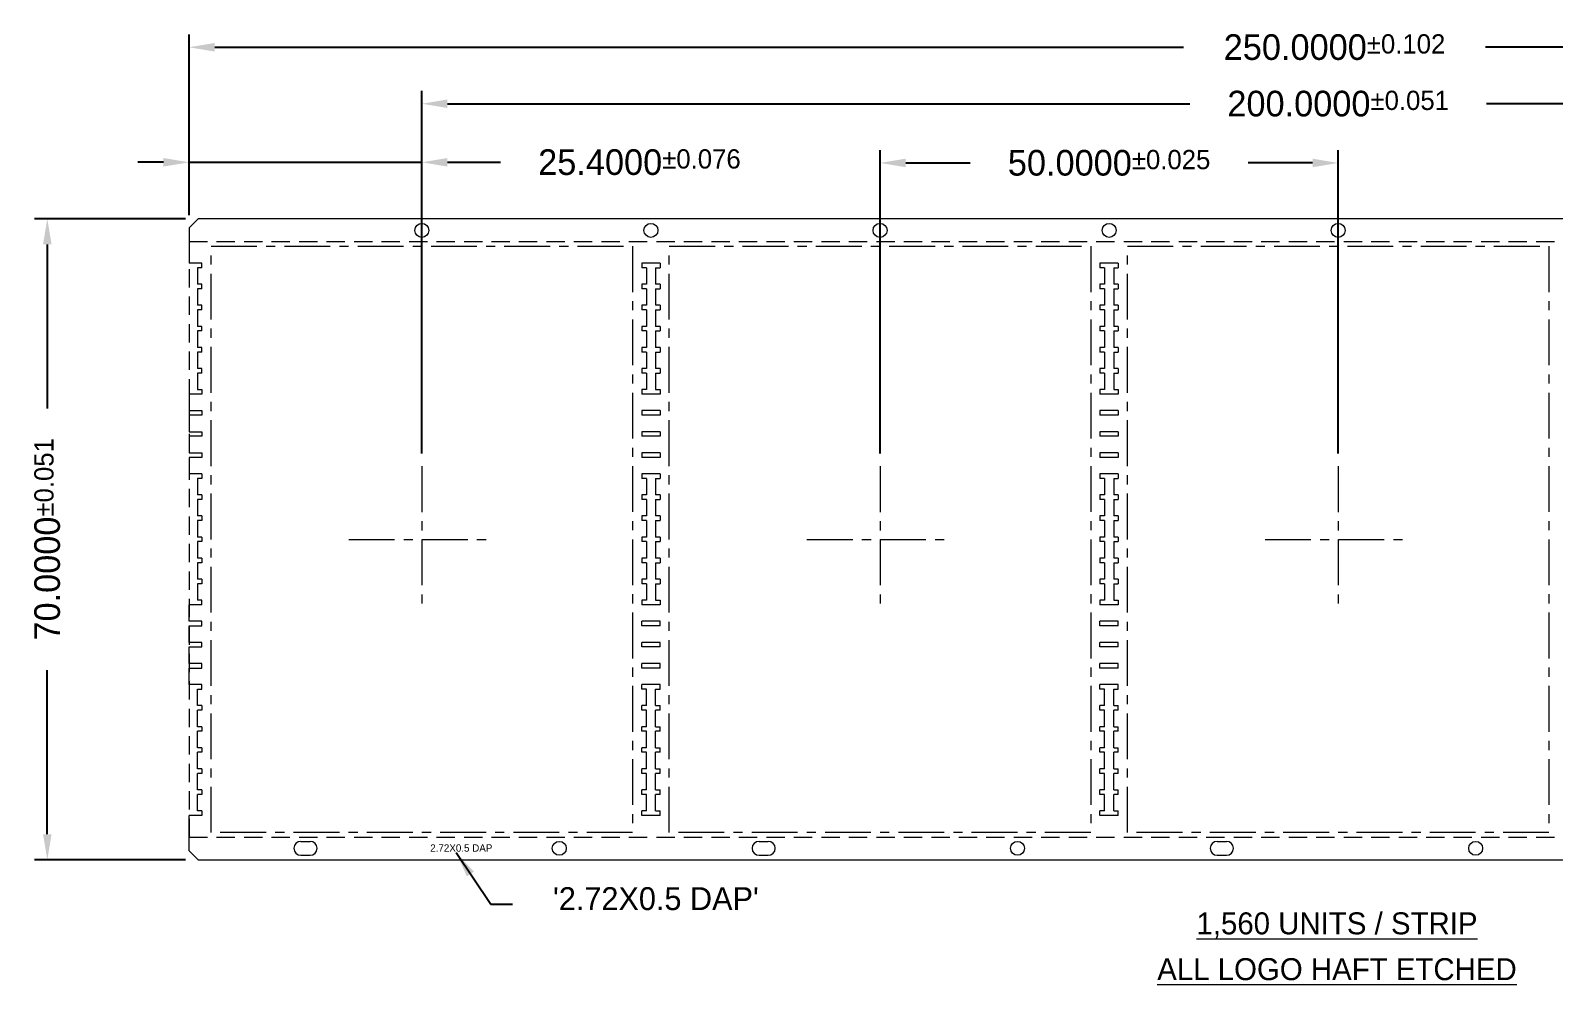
# Model space of a CAD drawing. Extents: x -228.5 to -155.7, y -30.9 to -2.2.
# Drawn here: x -228.52 to -186.96, y -28.28 to -2.24 of the extents above; entities that cross this region are included whole.
import ezdxf

# ---------------------------------------------------------------- set-up
doc = ezdxf.new("R2010")
doc.units = 0
doc.header["$MEASUREMENT"] = 0
doc.linetypes.add('CENTER', pattern=[2, 1.25, -0.25, 0.25, -0.25])
doc.linetypes.add('HIDDEN', pattern=[0.375, 0.25, -0.125])
for name, color, linetype, lineweight in [('Center', 1, 'Continuous', 5), ('Dim', 7, 'Continuous', 5), ('Haft_etch', 4, 'Continuous', 5), ('LF', 7, 'Continuous', 13), ('Mold', 5, 'Continuous', 15), ('Tape', 2, 'Continuous', 15)]:
    doc.layers.add(name, color=color, linetype=linetype, lineweight=lineweight)
doc.styles.get("Standard").update_dxf_attribs({"font": ''})
doc.styles.get('Standard').set_extended_font_data('SWRomns')
doc.dimstyles.new('0.25x', dxfattribs={"dimtxt": 0.7, "dimasz": 0.7, "dimexe": 0.35, "dimexo": 0.35, "dimgap": 0.35, "dimtad": 0, "dimdec": 4, "dimlfac": 4, "dimzin": 0, "dimdsep": 46, "dimtxsty": 'Standard', "dimcen": 0, "dimadec": 0, "dimazin": 0, "dimtfac": 1, "dimtdec": 4, "dimtmove": 0, "dimatfit": 1, "dimfxl": 1, "dimtolj": 1, "dimtzin": 0, "dimarcsym": 0})

# ---------------------------------------------------------------- blocks, each defined once
blk = doc.blocks.new('*D0')
at = {"layer": 'Defpoints', "color": 0, "transparency": 16777216}
for p in [(140.077, 134.887), (135.959, 117.387), (140.077, 117.387)]:
    blk.add_point(p, dxfattribs=at)
at = {"layer": 'Dim', "color": 0, "lineweight": -2, "transparency": 16777216}
for p, q in [((139.727, 134.887), (135.609, 134.887)), ((135.959, 134.187), (135.959, 129.708)), ((135.959, 118.087), (135.959, 122.565)), ((139.727, 117.387), (135.609, 117.387))]:
    blk.add_line(p, q, dxfattribs=at)
at = {"layer": 'Dim', "color": 0, "transparency": 16777216}
for points in [[(135.842, 134.187), (136.075, 134.187), (135.959, 134.887)], [(135.842, 118.087), (136.075, 118.087), (135.959, 117.387)]]:
    blk.add_solid(points, dxfattribs=at)
at = {"layer": 'Dim', "color": 0, "transparency": 16777216, "insert": (135.959, 126.137), "char_height": 0.7, "attachment_point": 5, "rotation": 90}
blk.add_mtext('\\A2;70.0000{\\H0.525000;±0.051}', dxfattribs=at)
blk = doc.blocks.new('*D1')
at = {"layer": 'Defpoints', "color": 0, "transparency": 16777216}
for p in [(146.177, 136.427), (139.827, 134.637), (146.177, 134.569)]:
    blk.add_point(p, dxfattribs=at)
at = {"layer": 'Dim', "color": 0, "lineweight": -2, "transparency": 16777216}
for p, q in [((139.827, 134.987), (139.827, 136.777)), ((146.177, 134.919), (146.177, 136.777)), ((139.127, 136.427), (138.427, 136.427)), ((139.827, 136.427), (146.177, 136.427)), ((146.877, 136.427), (148.319, 136.427))]:
    blk.add_line(p, q, dxfattribs=at)
at = {"layer": 'Dim', "color": 0, "transparency": 16777216}
for points in [[(139.127, 136.544), (139.127, 136.31), (139.827, 136.427)], [(146.877, 136.544), (146.877, 136.31), (146.177, 136.427)]]:
    blk.add_solid(points, dxfattribs=at)
at = {"layer": 'Dim', "color": 0, "transparency": 16777216, "insert": (152.114, 136.427), "char_height": 0.7, "attachment_point": 5}
blk.add_mtext('\\A2;25.4000{\\H0.525000;±0.076}', dxfattribs=at)
blk = doc.blocks.new('*D2')
at = {"layer": 'Defpoints', "color": 0, "transparency": 16777216}
for p in [(196.177, 138.025), (146.177, 128.133), (196.177, 128.133)]:
    blk.add_point(p, dxfattribs=at)
at = {"layer": 'Dim', "color": 0, "lineweight": -2, "transparency": 16777216}
for p, q in [((146.177, 128.483), (146.177, 138.375)), ((196.177, 128.483), (196.177, 138.375)), ((146.877, 138.025), (167.132, 138.025)), ((195.477, 138.025), (175.223, 138.025))]:
    blk.add_line(p, q, dxfattribs=at)
at = {"layer": 'Dim', "color": 0, "transparency": 16777216}
for points in [[(146.877, 138.142), (146.877, 137.908), (146.177, 138.025)], [(195.477, 138.142), (195.477, 137.908), (196.177, 138.025)]]:
    blk.add_solid(points, dxfattribs=at)
at = {"layer": 'Dim', "color": 0, "transparency": 16777216, "insert": (171.177, 138.025), "char_height": 0.7, "attachment_point": 5}
blk.add_mtext('\\A2;200.0000{\\H0.525000;±0.051}', dxfattribs=at)
blk = doc.blocks.new('*D3')
at = {"layer": 'Defpoints', "color": 0, "transparency": 16777216}
for p in [(171.177, 136.409), (158.677, 128.133), (171.177, 128.133)]:
    blk.add_point(p, dxfattribs=at)
at = {"layer": 'Dim', "color": 0, "lineweight": -2, "transparency": 16777216}
for p, q in [((158.677, 128.483), (158.677, 136.759)), ((171.177, 128.483), (171.177, 136.759)), ((159.377, 136.409), (161.134, 136.409)), ((170.477, 136.409), (168.721, 136.409))]:
    blk.add_line(p, q, dxfattribs=at)
at = {"layer": 'Dim', "color": 0, "transparency": 16777216}
for points in [[(159.377, 136.526), (159.377, 136.292), (158.677, 136.409)], [(170.477, 136.526), (170.477, 136.292), (171.177, 136.409)]]:
    blk.add_solid(points, dxfattribs=at)
at = {"layer": 'Dim', "color": 0, "transparency": 16777216, "insert": (164.927, 136.409), "char_height": 0.7, "attachment_point": 5}
blk.add_mtext('\\A2;50.0000{\\H0.525000;±0.025}', dxfattribs=at)
blk = doc.blocks.new('*D4')
at = {"layer": 'Defpoints', "color": 0, "transparency": 16777216}
for p in [(202.327, 139.566), (139.827, 134.637), (202.327, 134.637)]:
    blk.add_point(p, dxfattribs=at)
at = {"layer": 'Dim', "color": 0, "lineweight": -2, "transparency": 16777216}
for p, q in [((139.827, 134.987), (139.827, 139.916)), ((202.327, 134.987), (202.327, 139.916)), ((140.527, 139.566), (166.96, 139.566)), ((201.627, 139.566), (175.195, 139.566))]:
    blk.add_line(p, q, dxfattribs=at)
at = {"layer": 'Dim', "color": 0, "transparency": 16777216}
for points in [[(140.527, 139.683), (140.527, 139.449), (139.827, 139.566)], [(201.627, 139.683), (201.627, 139.449), (202.327, 139.566)]]:
    blk.add_solid(points, dxfattribs=at)
at = {"layer": 'Dim', "color": 0, "transparency": 16777216, "insert": (171.077, 139.566), "char_height": 0.7, "attachment_point": 5}
blk.add_mtext('\\A2;250.0000{\\H0.525000;±0.102}', dxfattribs=at)

msp = doc.modelspace()

# ---------------------------------------------------------------- linework, layer by layer
at = {"layer": 'Center', "linetype": 'CENTER'}
for p, q in [((-217.837186, -14.13134), (-217.837186, -18.122886)), ((-205.337186, -14.13134), (-205.337186, -18.122886)), ((-192.837186, -14.13134), (-192.837186, -18.122886)), ((-219.832959, -16.127113), (-215.841413, -16.127113)), ((-207.332959, -16.127113), (-203.341413, -16.127113)), ((-194.832959, -16.127113), (-190.841413, -16.127113))]:
    msp.add_line(p, q, dxfattribs=at)
at = {"layer": 'LF'}
for p, q in [((-224.187186, -7.627113), (-223.937186, -7.377113)), ((-161.937186, -7.377113), (-223.937186, -7.377113)), ((-224.187186, -7.627113), (-224.187186, -8.589613)), ((-223.837186, -8.589613), (-224.187186, -8.589613)), ((-223.837186, -8.714613), (-223.962186, -8.714613)), ((-223.962186, -8.714613), (-223.962186, -9.164613)), ((-223.837186, -8.714613), (-223.837186, -8.589613)), ((-211.337186, -8.589613), (-211.837186, -8.589613)), ((-211.837186, -8.589613), (-211.837186, -8.714613)), ((-211.712186, -8.714613), (-211.837186, -8.714613)), ((-211.712186, -8.714613), (-211.712186, -9.164613)), ((-211.462186, -8.714613), (-211.462186, -9.164613)), ((-211.462186, -8.714613), (-211.337186, -8.714613)), ((-211.337186, -8.589613), (-211.337186, -8.714613)), ((-198.837186, -8.589613), (-199.337186, -8.589613)), ((-199.337186, -8.589613), (-199.337186, -8.714613)), ((-199.212186, -8.714613), (-199.337186, -8.714613)), ((-199.212186, -8.714613), (-199.212186, -9.164613)), ((-198.962186, -8.714613), (-198.962186, -9.164613)), ((-198.962186, -8.714613), (-198.837186, -8.714613)), ((-198.837186, -8.589613), (-198.837186, -8.714613)), ((-223.837186, -9.164613), (-223.962186, -9.164613)), ((-223.962186, -9.289613), (-223.962186, -9.739613)), ((-223.837186, -9.289613), (-223.962186, -9.289613)), ((-223.837186, -9.289613), (-223.837186, -9.164613)), ((-211.712186, -9.164613), (-211.837186, -9.164613)), ((-211.837186, -9.164613), (-211.837186, -9.289613)), ((-211.712186, -9.289613), (-211.837186, -9.289613)), ((-211.712186, -9.289613), (-211.712186, -9.739613)), ((-211.337186, -9.164613), (-211.462186, -9.164613)), ((-211.462186, -9.289613), (-211.462186, -9.739613)), ((-211.462186, -9.289613), (-211.337186, -9.289613)), ((-211.337186, -9.164613), (-211.337186, -9.289613)), ((-199.212186, -9.164613), (-199.337186, -9.164613)), ((-199.337186, -9.164613), (-199.337186, -9.289613)), ((-199.212186, -9.289613), (-199.337186, -9.289613)), ((-199.212186, -9.289613), (-199.212186, -9.739613)), ((-198.837186, -9.164613), (-198.962186, -9.164613)), ((-198.962186, -9.289613), (-198.962186, -9.739613)), ((-198.962186, -9.289613), (-198.837186, -9.289613)), ((-198.837186, -9.164613), (-198.837186, -9.289613)), ((-223.837186, -9.739613), (-223.962186, -9.739613)), ((-223.962186, -9.864613), (-223.962186, -10.314613)), ((-223.837186, -9.864613), (-223.962186, -9.864613)), ((-223.837186, -9.864613), (-223.837186, -9.739613)), ((-211.712186, -9.739613), (-211.837186, -9.739613)), ((-211.837186, -9.739613), (-211.837186, -9.864613)), ((-211.712186, -9.864613), (-211.837186, -9.864613)), ((-211.712186, -9.864613), (-211.712186, -10.314613)), ((-211.337186, -9.739613), (-211.462186, -9.739613)), ((-211.462186, -9.864613), (-211.462186, -10.314613)), ((-211.462186, -9.864613), (-211.337186, -9.864613)), ((-211.337186, -9.739613), (-211.337186, -9.864613)), ((-199.212186, -9.739613), (-199.337186, -9.739613)), ((-199.337186, -9.739613), (-199.337186, -9.864613)), ((-199.212186, -9.864613), (-199.337186, -9.864613)), ((-199.212186, -9.864613), (-199.212186, -10.314613)), ((-198.837186, -9.739613), (-198.962186, -9.739613)), ((-198.962186, -9.864613), (-198.962186, -10.314613)), ((-198.962186, -9.864613), (-198.837186, -9.864613)), ((-198.837186, -9.739613), (-198.837186, -9.864613)), ((-223.837186, -10.314613), (-223.962186, -10.314613)), ((-223.837186, -10.439613), (-223.837186, -10.314613)), ((-211.712186, -10.314613), (-211.837186, -10.314613)), ((-211.837186, -10.314613), (-211.837186, -10.439613)), ((-211.337186, -10.314613), (-211.462186, -10.314613)), ((-211.337186, -10.314613), (-211.337186, -10.439613)), ((-199.212186, -10.314613), (-199.337186, -10.314613)), ((-199.337186, -10.314613), (-199.337186, -10.439613)), ((-198.837186, -10.314613), (-198.962186, -10.314613)), ((-198.837186, -10.314613), (-198.837186, -10.439613)), ((-223.962186, -10.439613), (-223.962186, -10.889613)), ((-223.837186, -10.439613), (-223.962186, -10.439613)), ((-211.712186, -10.439613), (-211.837186, -10.439613)), ((-211.712186, -10.439613), (-211.712186, -10.889613)), ((-211.462186, -10.439613), (-211.462186, -10.889613)), ((-211.462186, -10.439613), (-211.337186, -10.439613)), ((-199.212186, -10.439613), (-199.337186, -10.439613)), ((-199.212186, -10.439613), (-199.212186, -10.889613)), ((-198.962186, -10.439613), (-198.962186, -10.889613)), ((-198.962186, -10.439613), (-198.837186, -10.439613)), ((-223.837186, -10.889613), (-223.962186, -10.889613)), ((-223.962186, -11.014613), (-223.962186, -11.464613)), ((-223.837186, -11.014613), (-223.962186, -11.014613)), ((-223.837186, -11.014613), (-223.837186, -10.889613)), ((-211.712186, -10.889613), (-211.837186, -10.889613)), ((-211.837186, -10.889613), (-211.837186, -11.014613)), ((-211.712186, -11.014613), (-211.837186, -11.014613)), ((-211.712186, -11.014613), (-211.712186, -11.464613)), ((-211.337186, -10.889613), (-211.462186, -10.889613)), ((-211.462186, -11.014613), (-211.462186, -11.464613)), ((-211.462186, -11.014613), (-211.337186, -11.014613)), ((-211.337186, -10.889613), (-211.337186, -11.014613)), ((-199.212186, -10.889613), (-199.337186, -10.889613)), ((-199.337186, -10.889613), (-199.337186, -11.014613)), ((-199.212186, -11.014613), (-199.337186, -11.014613)), ((-199.212186, -11.014613), (-199.212186, -11.464613)), ((-198.837186, -10.889613), (-198.962186, -10.889613)), ((-198.962186, -11.014613), (-198.962186, -11.464613)), ((-198.962186, -11.014613), (-198.837186, -11.014613)), ((-198.837186, -10.889613), (-198.837186, -11.014613)), ((-223.837186, -11.464613), (-223.962186, -11.464613)), ((-223.962186, -11.589613), (-223.962186, -12.039613)), ((-223.837186, -11.589613), (-223.962186, -11.589613)), ((-223.837186, -11.589613), (-223.837186, -11.464613)), ((-211.712186, -11.464613), (-211.837186, -11.464613)), ((-211.837186, -11.464613), (-211.837186, -11.589613)), ((-211.712186, -11.589613), (-211.837186, -11.589613)), ((-211.712186, -11.589613), (-211.712186, -12.039613)), ((-211.337186, -11.464613), (-211.462186, -11.464613)), ((-211.462186, -11.589613), (-211.462186, -12.039613)), ((-211.462186, -11.589613), (-211.337186, -11.589613)), ((-211.337186, -11.464613), (-211.337186, -11.589613)), ((-199.212186, -11.464613), (-199.337186, -11.464613)), ((-199.337186, -11.464613), (-199.337186, -11.589613)), ((-199.212186, -11.589613), (-199.337186, -11.589613)), ((-199.212186, -11.589613), (-199.212186, -12.039613)), ((-198.837186, -11.464613), (-198.962186, -11.464613)), ((-198.962186, -11.589613), (-198.962186, -12.039613)), ((-198.962186, -11.589613), (-198.837186, -11.589613)), ((-198.837186, -11.464613), (-198.837186, -11.589613)), ((-223.962186, -12.039613), (-223.837186, -12.039613)), ((-223.837186, -12.039613), (-223.837186, -12.164613)), ((-211.712186, -12.039613), (-211.837186, -12.039613)), ((-211.837186, -12.039613), (-211.837186, -12.164613)), ((-211.462186, -12.039613), (-211.337186, -12.039613)), ((-211.337186, -12.039613), (-211.337186, -12.164613)), ((-199.212186, -12.039613), (-199.337186, -12.039613)), ((-199.337186, -12.039613), (-199.337186, -12.164613)), ((-198.962186, -12.039613), (-198.837186, -12.039613)), ((-198.837186, -12.039613), (-198.837186, -12.164613)), ((-223.837186, -12.164613), (-224.187186, -12.164613)), ((-224.187186, -12.164613), (-224.187186, -12.614613)), ((-211.337186, -12.164613), (-211.837186, -12.164613)), ((-198.837186, -12.164613), (-199.337186, -12.164613)), ((-224.187186, -12.614613), (-223.837186, -12.614613)), ((-224.187186, -12.739613), (-224.187186, -13.189613)), ((-223.837186, -12.739613), (-224.187186, -12.739613)), ((-223.837186, -12.614613), (-223.837186, -12.739613)), ((-211.337186, -12.614613), (-211.837186, -12.614613)), ((-211.837186, -12.614613), (-211.837186, -12.739613)), ((-211.337186, -12.739613), (-211.837186, -12.739613)), ((-211.337186, -12.614613), (-211.337186, -12.739613)), ((-198.837186, -12.614613), (-199.337186, -12.614613)), ((-199.337186, -12.614613), (-199.337186, -12.739613)), ((-198.837186, -12.739613), (-199.337186, -12.739613)), ((-198.837186, -12.614613), (-198.837186, -12.739613)), ((-224.187186, -13.189613), (-223.837186, -13.189613)), ((-223.837186, -13.189613), (-223.837186, -13.314613)), ((-211.337186, -13.189613), (-211.837186, -13.189613)), ((-211.837186, -13.189613), (-211.837186, -13.314613)), ((-211.337186, -13.189613), (-211.337186, -13.314613)), ((-198.837186, -13.189613), (-199.337186, -13.189613)), ((-199.337186, -13.189613), (-199.337186, -13.314613)), ((-198.837186, -13.189613), (-198.837186, -13.314613)), ((-224.187186, -13.314613), (-224.187186, -13.764613)), ((-223.837186, -13.314613), (-224.187186, -13.314613)), ((-211.337186, -13.314613), (-211.837186, -13.314613)), ((-198.837186, -13.314613), (-199.337186, -13.314613)), ((-224.187186, -13.764613), (-223.837186, -13.764613)), ((-224.187186, -13.889613), (-224.187186, -14.339613)), ((-223.837186, -13.889613), (-224.187186, -13.889613)), ((-223.837186, -13.764613), (-223.837186, -13.889613)), ((-211.337186, -13.764613), (-211.837186, -13.764613)), ((-211.837186, -13.764613), (-211.837186, -13.889613)), ((-211.337186, -13.889613), (-211.837186, -13.889613)), ((-211.337186, -13.764613), (-211.337186, -13.889613)), ((-198.837186, -13.764613), (-199.337186, -13.764613)), ((-199.337186, -13.764613), (-199.337186, -13.889613)), ((-198.837186, -13.889613), (-199.337186, -13.889613)), ((-198.837186, -13.764613), (-198.837186, -13.889613)), ((-223.837186, -14.339613), (-224.187186, -14.339613)), ((-223.962186, -14.464613), (-223.962186, -14.914613)), ((-223.837186, -14.464613), (-223.962186, -14.464613)), ((-223.837186, -14.339613), (-223.837186, -14.464613)), ((-211.337186, -14.339613), (-211.837186, -14.339613)), ((-211.837186, -14.339613), (-211.837186, -14.464613)), ((-211.712186, -14.464613), (-211.837186, -14.464613)), ((-211.712186, -14.464613), (-211.712186, -14.914613)), ((-211.462186, -14.464613), (-211.462186, -14.914613)), ((-211.462186, -14.464613), (-211.337186, -14.464613)), ((-211.337186, -14.339613), (-211.337186, -14.464613)), ((-198.837186, -14.339613), (-199.337186, -14.339613)), ((-199.337186, -14.339613), (-199.337186, -14.464613)), ((-199.212186, -14.464613), (-199.337186, -14.464613)), ((-199.212186, -14.464613), (-199.212186, -14.914613)), ((-198.962186, -14.464613), (-198.962186, -14.914613)), ((-198.962186, -14.464613), (-198.837186, -14.464613)), ((-198.837186, -14.339613), (-198.837186, -14.464613)), ((-223.837186, -14.914613), (-223.962186, -14.914613)), ((-223.837186, -14.914613), (-223.837186, -15.039613)), ((-211.712186, -14.914613), (-211.837186, -14.914613)), ((-211.837186, -14.914613), (-211.837186, -15.039613)), ((-211.337186, -14.914613), (-211.462186, -14.914613)), ((-211.337186, -14.914613), (-211.337186, -15.039613)), ((-199.212186, -14.914613), (-199.337186, -14.914613)), ((-199.337186, -14.914613), (-199.337186, -15.039613)), ((-198.837186, -14.914613), (-198.962186, -14.914613)), ((-198.837186, -14.914613), (-198.837186, -15.039613)), ((-223.962186, -15.039613), (-223.962186, -15.489613)), ((-223.837186, -15.039613), (-223.962186, -15.039613)), ((-211.712186, -15.039613), (-211.837186, -15.039613)), ((-211.712186, -15.039613), (-211.712186, -15.489613)), ((-211.462186, -15.039613), (-211.462186, -15.489613)), ((-211.462186, -15.039613), (-211.337186, -15.039613)), ((-199.212186, -15.039613), (-199.337186, -15.039613)), ((-199.212186, -15.039613), (-199.212186, -15.489613)), ((-198.962186, -15.039613), (-198.962186, -15.489613)), ((-198.962186, -15.039613), (-198.837186, -15.039613)), ((-223.837186, -15.489613), (-223.962186, -15.489613)), ((-223.962186, -15.614613), (-223.962186, -16.064613)), ((-223.837186, -15.614613), (-223.962186, -15.614613)), ((-223.837186, -15.489613), (-223.837186, -15.614613)), ((-211.712186, -15.489613), (-211.837186, -15.489613)), ((-211.837186, -15.489613), (-211.837186, -15.614613)), ((-211.712186, -15.614613), (-211.837186, -15.614613)), ((-211.712186, -15.614613), (-211.712186, -16.064613)), ((-211.337186, -15.489613), (-211.462186, -15.489613)), ((-211.462186, -15.614613), (-211.462186, -16.064613)), ((-211.462186, -15.614613), (-211.337186, -15.614613)), ((-211.337186, -15.489613), (-211.337186, -15.614613)), ((-199.212186, -15.489613), (-199.337186, -15.489613)), ((-199.337186, -15.489613), (-199.337186, -15.614613)), ((-199.212186, -15.614613), (-199.337186, -15.614613)), ((-199.212186, -15.614613), (-199.212186, -16.064613)), ((-198.837186, -15.489613), (-198.962186, -15.489613)), ((-198.962186, -15.614613), (-198.962186, -16.064613)), ((-198.962186, -15.614613), (-198.837186, -15.614613)), ((-198.837186, -15.489613), (-198.837186, -15.614613)), ((-223.837186, -16.064613), (-223.962186, -16.064613)), ((-223.962186, -16.189613), (-223.962186, -16.639613)), ((-223.837186, -16.189613), (-223.962186, -16.189613)), ((-223.837186, -16.064613), (-223.837186, -16.189613)), ((-211.712186, -16.064613), (-211.837186, -16.064613)), ((-211.837186, -16.064613), (-211.837186, -16.189613)), ((-211.712186, -16.189613), (-211.837186, -16.189613)), ((-211.712186, -16.189613), (-211.712186, -16.639613)), ((-211.337186, -16.064613), (-211.462186, -16.064613)), ((-211.462186, -16.189613), (-211.462186, -16.639613)), ((-211.462186, -16.189613), (-211.337186, -16.189613)), ((-211.337186, -16.064613), (-211.337186, -16.189613)), ((-199.212186, -16.064613), (-199.337186, -16.064613)), ((-199.337186, -16.064613), (-199.337186, -16.189613)), ((-199.212186, -16.189613), (-199.337186, -16.189613)), ((-199.212186, -16.189613), (-199.212186, -16.639613)), ((-198.837186, -16.064613), (-198.962186, -16.064613)), ((-198.962186, -16.189613), (-198.962186, -16.639613)), ((-198.962186, -16.189613), (-198.837186, -16.189613)), ((-198.837186, -16.064613), (-198.837186, -16.189613)), ((-223.837186, -16.639613), (-223.962186, -16.639613)), ((-223.962186, -16.764613), (-223.962186, -17.214613)), ((-223.837186, -16.764613), (-223.962186, -16.764613)), ((-223.837186, -16.639613), (-223.837186, -16.764613)), ((-211.712186, -16.639613), (-211.837186, -16.639613)), ((-211.837186, -16.639613), (-211.837186, -16.764613)), ((-211.712186, -16.764613), (-211.837186, -16.764613)), ((-211.712186, -16.764613), (-211.712186, -17.214613)), ((-211.337186, -16.639613), (-211.462186, -16.639613)), ((-211.462186, -16.764613), (-211.462186, -17.214613)), ((-211.462186, -16.764613), (-211.337186, -16.764613)), ((-211.337186, -16.639613), (-211.337186, -16.764613)), ((-199.212186, -16.639613), (-199.337186, -16.639613)), ((-199.337186, -16.639613), (-199.337186, -16.764613)), ((-199.212186, -16.764613), (-199.337186, -16.764613)), ((-199.212186, -16.764613), (-199.212186, -17.214613)), ((-198.837186, -16.639613), (-198.962186, -16.639613)), ((-198.962186, -16.764613), (-198.962186, -17.214613)), ((-198.962186, -16.764613), (-198.837186, -16.764613)), ((-198.837186, -16.639613), (-198.837186, -16.764613)), ((-223.837186, -17.214613), (-223.962186, -17.214613)), ((-223.837186, -17.339613), (-223.962186, -17.339613)), ((-223.962186, -17.339613), (-223.962186, -17.789613)), ((-223.837186, -17.214613), (-223.837186, -17.339613)), ((-211.712186, -17.214613), (-211.837186, -17.214613)), ((-211.837186, -17.214613), (-211.837186, -17.339613)), ((-211.712186, -17.339613), (-211.837186, -17.339613)), ((-211.712186, -17.339613), (-211.712186, -17.789613)), ((-211.337186, -17.214613), (-211.462186, -17.214613)), ((-211.462186, -17.339613), (-211.462186, -17.789613)), ((-211.462186, -17.339613), (-211.337186, -17.339613)), ((-211.337186, -17.214613), (-211.337186, -17.339613)), ((-199.212186, -17.214613), (-199.337186, -17.214613)), ((-199.337186, -17.214613), (-199.337186, -17.339613)), ((-199.212186, -17.339613), (-199.337186, -17.339613)), ((-199.212186, -17.339613), (-199.212186, -17.789613)), ((-198.837186, -17.214613), (-198.962186, -17.214613)), ((-198.962186, -17.339613), (-198.962186, -17.789613)), ((-198.962186, -17.339613), (-198.837186, -17.339613)), ((-198.837186, -17.214613), (-198.837186, -17.339613)), ((-223.837186, -17.789613), (-223.962186, -17.789613)), ((-223.837186, -17.914613), (-223.837186, -17.789613)), ((-211.712186, -17.789613), (-211.837186, -17.789613)), ((-211.837186, -17.789613), (-211.837186, -17.914613)), ((-211.462186, -17.789613), (-211.337186, -17.789613)), ((-211.337186, -17.789613), (-211.337186, -17.914613)), ((-199.212186, -17.789613), (-199.337186, -17.789613)), ((-199.337186, -17.789613), (-199.337186, -17.914613)), ((-198.962186, -17.789613), (-198.837186, -17.789613)), ((-198.837186, -17.789613), (-198.837186, -17.914613)), ((-223.837186, -17.914613), (-224.187186, -17.914613)), ((-224.187186, -18.364613), (-224.187186, -17.914613)), ((-211.337186, -17.914613), (-211.837186, -17.914613)), ((-198.837186, -17.914613), (-199.337186, -17.914613)), ((-223.837186, -18.364613), (-224.187186, -18.364613)), ((-224.187186, -18.489613), (-223.837186, -18.489613)), ((-224.187186, -18.939613), (-224.187186, -18.489613)), ((-223.837186, -18.489613), (-223.837186, -18.364613)), ((-211.337186, -18.364613), (-211.837186, -18.364613)), ((-211.837186, -18.489613), (-211.837186, -18.364613)), ((-211.337186, -18.489613), (-211.837186, -18.489613)), ((-211.337186, -18.489613), (-211.337186, -18.364613)), ((-198.837186, -18.364613), (-199.337186, -18.364613)), ((-199.337186, -18.489613), (-199.337186, -18.364613)), ((-198.837186, -18.489613), (-199.337186, -18.489613)), ((-198.837186, -18.489613), (-198.837186, -18.364613)), ((-223.837186, -18.939613), (-224.187186, -18.939613)), ((-224.187186, -19.514613), (-224.187186, -19.064613)), ((-224.187186, -19.064613), (-223.837186, -19.064613)), ((-223.837186, -19.064613), (-223.837186, -18.939613)), ((-211.337186, -18.939613), (-211.837186, -18.939613)), ((-211.837186, -19.064613), (-211.837186, -18.939613)), ((-211.337186, -19.064613), (-211.837186, -19.064613)), ((-211.337186, -19.064613), (-211.337186, -18.939613)), ((-198.837186, -18.939613), (-199.337186, -18.939613)), ((-199.337186, -19.064613), (-199.337186, -18.939613)), ((-198.837186, -19.064613), (-199.337186, -19.064613)), ((-198.837186, -19.064613), (-198.837186, -18.939613)), ((-223.837186, -19.514613), (-224.187186, -19.514613)), ((-223.837186, -19.639613), (-223.837186, -19.514613)), ((-211.337186, -19.514613), (-211.837186, -19.514613)), ((-211.837186, -19.639613), (-211.837186, -19.514613)), ((-211.337186, -19.639613), (-211.337186, -19.514613)), ((-198.837186, -19.514613), (-199.337186, -19.514613)), ((-199.337186, -19.639613), (-199.337186, -19.514613)), ((-198.837186, -19.639613), (-198.837186, -19.514613)), ((-224.187186, -19.639613), (-223.837186, -19.639613)), ((-224.187186, -20.089613), (-224.187186, -19.639613)), ((-211.337186, -19.639613), (-211.837186, -19.639613)), ((-198.837186, -19.639613), (-199.337186, -19.639613)), ((-223.837186, -20.089613), (-224.187186, -20.089613)), ((-223.962186, -20.664613), (-223.962186, -20.214613)), ((-223.962186, -20.214613), (-223.837186, -20.214613)), ((-223.837186, -20.214613), (-223.837186, -20.089613)), ((-211.337186, -20.089613), (-211.837186, -20.089613)), ((-211.837186, -20.214613), (-211.837186, -20.089613)), ((-211.712186, -20.214613), (-211.837186, -20.214613)), ((-211.712186, -20.664613), (-211.712186, -20.214613)), ((-211.462186, -20.664613), (-211.462186, -20.214613)), ((-211.462186, -20.214613), (-211.337186, -20.214613)), ((-211.337186, -20.214613), (-211.337186, -20.089613)), ((-198.837186, -20.089613), (-199.337186, -20.089613)), ((-199.337186, -20.214613), (-199.337186, -20.089613)), ((-199.212186, -20.214613), (-199.337186, -20.214613)), ((-199.212186, -20.664613), (-199.212186, -20.214613)), ((-198.962186, -20.664613), (-198.962186, -20.214613)), ((-198.962186, -20.214613), (-198.837186, -20.214613)), ((-198.837186, -20.214613), (-198.837186, -20.089613)), ((-223.837186, -20.664613), (-223.962186, -20.664613)), ((-223.837186, -20.664613), (-223.837186, -20.789613)), ((-211.712186, -20.664613), (-211.837186, -20.664613)), ((-211.837186, -20.789613), (-211.837186, -20.664613)), ((-211.462186, -20.664613), (-211.337186, -20.664613)), ((-211.337186, -20.789613), (-211.337186, -20.664613)), ((-199.212186, -20.664613), (-199.337186, -20.664613)), ((-199.337186, -20.789613), (-199.337186, -20.664613)), ((-198.962186, -20.664613), (-198.837186, -20.664613)), ((-198.837186, -20.789613), (-198.837186, -20.664613)), ((-223.962186, -21.239613), (-223.962186, -20.789613)), ((-223.837186, -20.789613), (-223.962186, -20.789613)), ((-211.712186, -20.789613), (-211.837186, -20.789613)), ((-211.712186, -21.239613), (-211.712186, -20.789613)), ((-211.462186, -21.239613), (-211.462186, -20.789613)), ((-211.337186, -20.789613), (-211.462186, -20.789613)), ((-199.212186, -20.789613), (-199.337186, -20.789613)), ((-199.212186, -21.239613), (-199.212186, -20.789613)), ((-198.962186, -21.239613), (-198.962186, -20.789613)), ((-198.837186, -20.789613), (-198.962186, -20.789613)), ((-223.837186, -21.239613), (-223.962186, -21.239613)), ((-223.962186, -21.814613), (-223.962186, -21.364613)), ((-223.837186, -21.364613), (-223.962186, -21.364613)), ((-223.837186, -21.239613), (-223.837186, -21.364613)), ((-211.712186, -21.239613), (-211.837186, -21.239613)), ((-211.837186, -21.364613), (-211.837186, -21.239613)), ((-211.712186, -21.364613), (-211.837186, -21.364613)), ((-211.712186, -21.814613), (-211.712186, -21.364613)), ((-211.462186, -21.239613), (-211.337186, -21.239613)), ((-211.462186, -21.814613), (-211.462186, -21.364613)), ((-211.337186, -21.364613), (-211.462186, -21.364613)), ((-211.337186, -21.364613), (-211.337186, -21.239613)), ((-199.212186, -21.239613), (-199.337186, -21.239613)), ((-199.337186, -21.364613), (-199.337186, -21.239613)), ((-199.212186, -21.364613), (-199.337186, -21.364613)), ((-199.212186, -21.814613), (-199.212186, -21.364613)), ((-198.962186, -21.239613), (-198.837186, -21.239613)), ((-198.962186, -21.814613), (-198.962186, -21.364613)), ((-198.837186, -21.364613), (-198.962186, -21.364613)), ((-198.837186, -21.364613), (-198.837186, -21.239613)), ((-223.837186, -21.814613), (-223.962186, -21.814613)), ((-223.962186, -22.389613), (-223.962186, -21.939613)), ((-223.837186, -21.939613), (-223.962186, -21.939613)), ((-223.837186, -21.814613), (-223.837186, -21.939613)), ((-211.712186, -21.814613), (-211.837186, -21.814613)), ((-211.837186, -21.939613), (-211.837186, -21.814613)), ((-211.712186, -21.939613), (-211.837186, -21.939613)), ((-211.712186, -22.389613), (-211.712186, -21.939613)), ((-211.462186, -21.814613), (-211.337186, -21.814613)), ((-211.462186, -22.389613), (-211.462186, -21.939613)), ((-211.337186, -21.939613), (-211.462186, -21.939613)), ((-211.337186, -21.939613), (-211.337186, -21.814613)), ((-199.212186, -21.814613), (-199.337186, -21.814613)), ((-199.337186, -21.939613), (-199.337186, -21.814613)), ((-199.212186, -21.939613), (-199.337186, -21.939613)), ((-199.212186, -22.389613), (-199.212186, -21.939613)), ((-198.962186, -21.814613), (-198.837186, -21.814613)), ((-198.962186, -22.389613), (-198.962186, -21.939613)), ((-198.837186, -21.939613), (-198.962186, -21.939613)), ((-198.837186, -21.939613), (-198.837186, -21.814613)), ((-223.837186, -22.389613), (-223.962186, -22.389613)), ((-223.837186, -22.389613), (-223.837186, -22.514613)), ((-211.712186, -22.389613), (-211.837186, -22.389613)), ((-211.837186, -22.514613), (-211.837186, -22.389613)), ((-211.462186, -22.389613), (-211.337186, -22.389613)), ((-211.337186, -22.514613), (-211.337186, -22.389613)), ((-199.212186, -22.389613), (-199.337186, -22.389613)), ((-199.337186, -22.514613), (-199.337186, -22.389613)), ((-198.962186, -22.389613), (-198.837186, -22.389613)), ((-198.837186, -22.514613), (-198.837186, -22.389613)), ((-223.962186, -22.964613), (-223.962186, -22.514613)), ((-223.837186, -22.514613), (-223.962186, -22.514613)), ((-211.712186, -22.514613), (-211.837186, -22.514613)), ((-211.712186, -22.964613), (-211.712186, -22.514613)), ((-211.462186, -22.964613), (-211.462186, -22.514613)), ((-211.337186, -22.514613), (-211.462186, -22.514613)), ((-199.212186, -22.514613), (-199.337186, -22.514613)), ((-199.212186, -22.964613), (-199.212186, -22.514613)), ((-198.962186, -22.964613), (-198.962186, -22.514613)), ((-198.837186, -22.514613), (-198.962186, -22.514613)), ((-223.837186, -22.964613), (-223.962186, -22.964613)), ((-223.962186, -23.539613), (-223.962186, -23.089613)), ((-223.837186, -23.089613), (-223.962186, -23.089613)), ((-223.837186, -22.964613), (-223.837186, -23.089613)), ((-211.712186, -22.964613), (-211.837186, -22.964613)), ((-211.837186, -23.089613), (-211.837186, -22.964613)), ((-211.712186, -23.089613), (-211.837186, -23.089613)), ((-211.712186, -23.539613), (-211.712186, -23.089613)), ((-211.462186, -22.964613), (-211.337186, -22.964613)), ((-211.462186, -23.539613), (-211.462186, -23.089613)), ((-211.337186, -23.089613), (-211.462186, -23.089613)), ((-211.337186, -23.089613), (-211.337186, -22.964613)), ((-199.212186, -22.964613), (-199.337186, -22.964613)), ((-199.337186, -23.089613), (-199.337186, -22.964613)), ((-199.212186, -23.089613), (-199.337186, -23.089613)), ((-199.212186, -23.539613), (-199.212186, -23.089613)), ((-198.962186, -22.964613), (-198.837186, -22.964613)), ((-198.962186, -23.539613), (-198.962186, -23.089613)), ((-198.837186, -23.089613), (-198.962186, -23.089613)), ((-198.837186, -23.089613), (-198.837186, -22.964613)), ((-224.187186, -24.627113), (-224.187186, -23.664613)), ((-223.837186, -23.664613), (-224.187186, -23.664613)), ((-223.837186, -23.539613), (-223.962186, -23.539613)), ((-223.837186, -23.539613), (-223.837186, -23.664613)), ((-211.712186, -23.539613), (-211.837186, -23.539613)), ((-211.837186, -23.664613), (-211.837186, -23.539613)), ((-211.337186, -23.664613), (-211.837186, -23.664613)), ((-211.462186, -23.539613), (-211.337186, -23.539613)), ((-211.337186, -23.664613), (-211.337186, -23.539613)), ((-199.212186, -23.539613), (-199.337186, -23.539613)), ((-199.337186, -23.664613), (-199.337186, -23.539613)), ((-198.837186, -23.664613), (-199.337186, -23.664613)), ((-198.962186, -23.539613), (-198.837186, -23.539613)), ((-198.837186, -23.664613), (-198.837186, -23.539613)), ((-221.137186, -24.369113), (-220.887186, -24.369113)), ((-208.637186, -24.369113), (-208.387186, -24.369113)), ((-196.137186, -24.369113), (-195.887186, -24.369113)), ((-224.187186, -24.627113), (-223.937186, -24.877113)), ((-223.937186, -24.877113), (-161.937186, -24.877113)), ((-221.137186, -24.750113), (-220.887186, -24.750113)), ((-208.637186, -24.750113), (-208.387186, -24.750113)), ((-196.137186, -24.750113), (-195.887186, -24.750113))]:
    msp.add_line(p, q, dxfattribs=at)
for centre in [(-217.837186, -7.694613), (-211.587186, -7.694613), (-205.337186, -7.694613), (-199.087186, -7.694613), (-192.837186, -7.694613), (-214.087186, -24.559613), (-201.587186, -24.559613), (-189.087186, -24.559613)]:
    msp.add_circle(centre, 0.1905, dxfattribs=at)
for centre, start, end in [((-221.137186, -24.559613), 90, 270), ((-220.887186, -24.559613), 270, 90), ((-208.637186, -24.559613), 90, 270), ((-208.387186, -24.559613), 270, 90), ((-196.137186, -24.559613), 90, 270), ((-195.887186, -24.559613), 270, 90)]:
    msp.add_arc(centre, 0.1905, start, end, dxfattribs=at)
at = {"layer": 'Mold', "linetype": 'CENTER'}
for points in [[(-212.087186, -24.127113), (-223.587186, -24.127113), (-223.587186, -8.127113), (-212.087186, -8.127113)], [(-199.587186, -24.127113), (-211.087186, -24.127113), (-211.087186, -8.127113), (-199.587186, -8.127113)], [(-187.087186, -24.127113), (-198.587186, -24.127113), (-198.587186, -8.127113), (-187.087186, -8.127113)]]:
    msp.add_lwpolyline(points, close=True, dxfattribs=at)
at = {"layer": 'Tape', "linetype": 'HIDDEN', "ltscale": 2}
for p, q in [((-224.187186, -8.002113), (-224.187186, -24.252113)), ((-224.187186, -8.002113), (-161.687186, -8.002113)), ((-224.187186, -24.252113), (-161.687186, -24.252113))]:
    msp.add_line(p, q, dxfattribs=at)

# ---------------------------------------------------------------- texts
at = {"lineweight": 18, "insert": (-192.870398, -27.236794), "char_height": 0.6, "attachment_point": 5, "line_spacing_factor": 1.25}
msp.add_mtext('{\\L1,560 UNITS / STRIP\\PALL LOGO HAFT ETCHED}', dxfattribs=at)
at = {"layer": 'Dim', "insert": (-208.644158, -25.620205), "char_height": 0.62500055, "attachment_point": 3}
msp.add_mtext("'2.72X0.5 DAP'", dxfattribs=at)
at = {"layer": 'Haft_etch', "insert": (-216.760708, -24.552289), "char_height": 0.20000018, "attachment_point": 5}
msp.add_mtext('2.72X0.5 DAP', dxfattribs=at)

# ---------------------------------------------------------------- dimensions: what is measured, and where the dimension line sits
at = {"layer": 'Dim'}
for base, p1, p2, override, picture, middle in [((-161.687186, -2.698005), (-224.187186, -7.627113), (-161.687186, -7.627113), {"dimtol": 1, "dimtp": 0.1016, "dimtm": 0.1016, "dimtfac": 0.75, "dimtdec": 3, "dimtolj": 2}, '*D4', (-192.937186, -2.698005)), ((-167.837186, -4.238831), (-217.837186, -14.13134), (-167.837186, -14.13134), {"dimtol": 1, "dimtp": 0.0508, "dimtm": 0.0508, "dimtfac": 0.75, "dimtdec": 3, "dimtolj": 2}, '*D2', (-192.837186, -4.238831)), ((-192.837186, -5.855002), (-205.337186, -14.13134), (-192.837186, -14.13134), {"dimtol": 1, "dimtp": 0.0254, "dimtm": 0.0254, "dimtfac": 0.75, "dimtdec": 3, "dimtolj": 2}, '*D3', (-199.087186, -5.855002))]:
    dim = msp.add_linear_dim(base=base, p1=p1, p2=p2, dimstyle='0.25x', override=override, dxfattribs=at)
    dim.commit()
    dim.dimension.update_dxf_attribs({"geometry": picture, "text_midpoint": middle, "insert": (-364.014654, -142.263975)})
dim = msp.add_linear_dim(base=(-217.837186, -5.837122), p1=(-224.187186, -7.627113), p2=(-217.837186, -7.694613), dimstyle='0.25x', override={"dimtol": 1, "dimtp": 0.076, "dimtm": 0.076, "dimtfac": 0.75, "dimtdec": 3, "dimtolj": 2}, dxfattribs=at)
dim.commit()
dim.dimension.update_dxf_attribs({"geometry": '*D1', "text_midpoint": (-211.901012, -5.837122), "dimtype": 128, "insert": (-364.014654, -142.263975)})
dim = msp.add_linear_dim(base=(-228.056039, -24.877113), p1=(-223.937186, -7.377113), p2=(-223.937186, -24.877113), angle=90, dimstyle='0.25x', override={"dimgap": 0.2, "dimtol": 1, "dimlim": 0, "dimtp": 0.0508, "dimtm": 0.0508, "dimtfac": 0.75, "dimtdec": 3, "dimtolj": 2}, dxfattribs=at)
dim.commit()
dim.dimension.update_dxf_attribs({"geometry": '*D0', "text_midpoint": (-228.056039, -16.127113), "insert": (-364.014654, -142.263975)})

# ---------------------------------------------------------------- leaders
msp.add_leader([(-216.903974, -24.677962), (-215.956613, -26.083005), (-215.362804, -26.083005)], dimstyle='0.25x', override={"dimgap": 0.2, "dimtad": 0}, dxfattribs=at)

doc.saveas('drawing.dxf')
